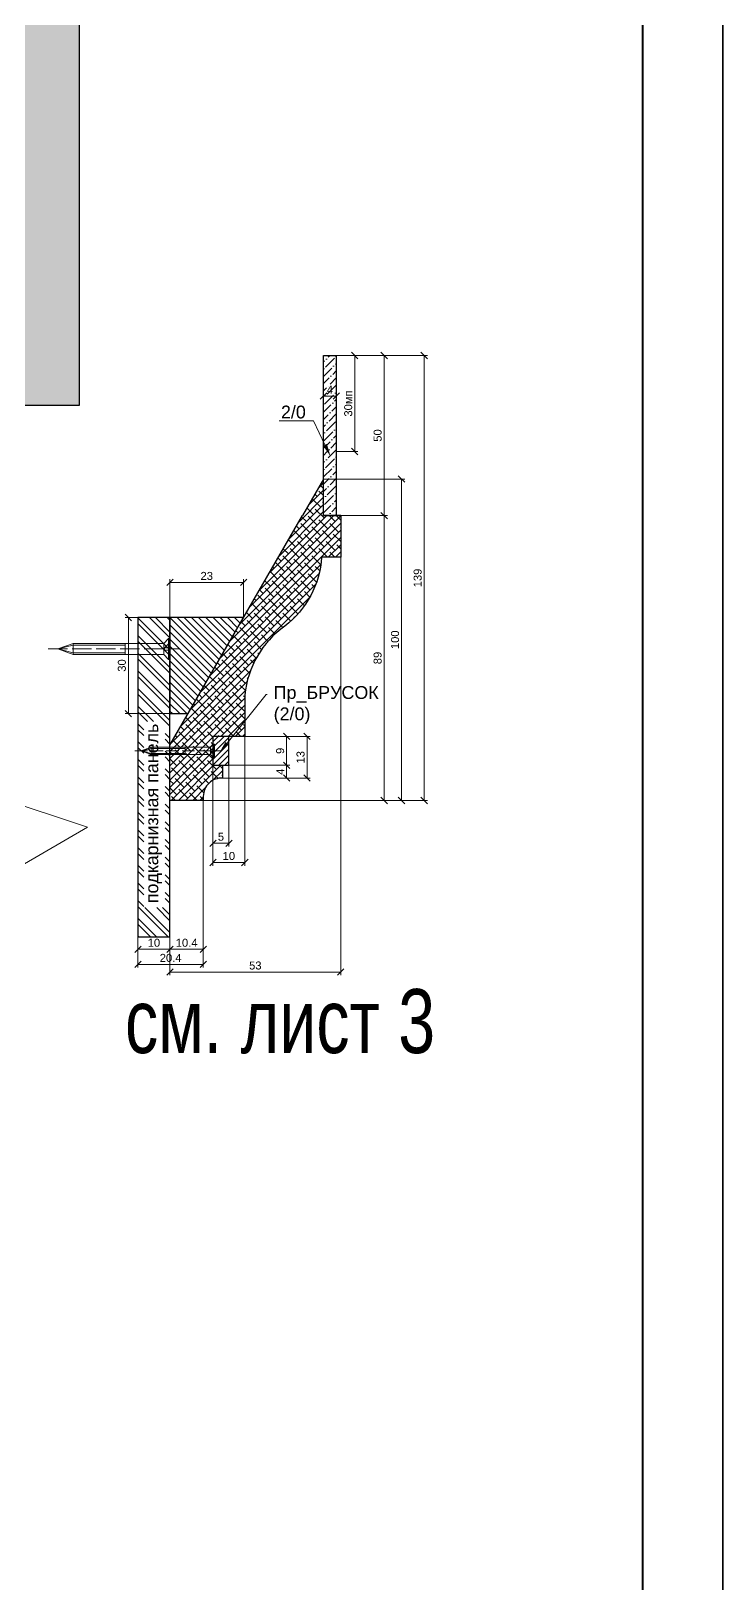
# Model space of a CAD drawing. Header units: millimetres. Extents: x 0 to 410, y 0 to 283.
# Drawn here: x 366.7 to 409.9, y 64.1 to 161.1 of the extents above; entities that cross this region are included whole.
import ezdxf
from ezdxf import colors
from ezdxf.entities.mleader import LeaderData, LeaderLine
from ezdxf.enums import TextEntityAlignment as Align
from ezdxf.math import Vec2, Vec3

# ---------------------------------------------------------------- set-up
doc = ezdxf.new("R2010")
doc.units = ezdxf.units.MM
doc.linetypes.add('AM_ISO02W050', pattern=[7.5, 6, -1.5])
doc.linetypes.add('AM_ISO08W050', pattern=[18, 12, -1.5, 3, -1.5])
doc.layers.get('DEFPOINTS').update_dxf_attribs({"color": 106, "lineweight": 5})
for name, color, linetype, lineweight in [('A-Sect', 73, 'Continuous', 25), ('pechatnaya_ramka', 2, 'Continuous', 30), ('КАРНИЗ МДФ', 31, 'Continuous', 30), ('КАРНИЗ Пр_N221', 3, 'Continuous', 30), ('крепеж', 3, 'Continuous', 15), ('Линии Размерные и Текст', 1, 'Continuous', 5), ('Линии Штриховки и Заливка', 1, 'Continuous', 5), ('профили', 20, 'Continuous', 30), ('размеры', 1, 'Continuous', 5), ('служебный слой ШТРИХОВКА', 4, 'Continuous', 5), ('толстая', 7, 'Continuous', 30), ('ШТАМП', 7, 'Continuous', 30)]:
    doc.layers.add(name, color=color, linetype=linetype, lineweight=lineweight)
doc.styles.get("Standard").update_dxf_attribs({"font": 'arial.ttf'})
doc.dimstyles.get("Standard").update_dxf_attribs({"dimscale": 0, "dimtxt": 2.5, "dimasz": 2, "dimexe": 1, "dimexo": 0, "dimgap": 0.75, "dimtad": 1, "dimdsep": 46, "dimtxsty": 'Standard', "dimblk": 'OBLIQUE', "dimcen": 1.5, "dimclrd": 256, "dimclre": 256, "dimclrt": 7, "dimazin": 0, "dimtfac": 1, "dimtmove": 1, "dimatfit": 3, "dimfxl": 1, "dimtolj": 1, "dimtzin": 0, "dimlwd": 5, "dimlwe": 5, "dimarcsym": 0})

# ---------------------------------------------------------------- blocks, each defined once
blk = doc.blocks.new('*U505')
at = {"layer": 'Линии Размерные и Текст'}
h = blk.add_hatch(color=190, dxfattribs=at)
h.dxf.hatch_style = 1
h.paths.add_polyline_path([(755.162211612329, 12326.99999999998), (755.162211612329, 12140.99999999999), (3063.162211612322, 12140.99999999999), (3063.162211612322, 12699.99999999997), (2902.162211612329, 12699.99999999998), (2902.162211612314, 12326.99999999998)])
h.paths.add_polyline_path([(3063.162211612322, 12699.99999999997), (3063.162211612322, 12494.99999999997), (7313.162211612291, 12494.99999999998), (7313.162211612291, 10911.99999999997), (10455.16221161229, 10911.99999999998), (10455.16221161232, 7398.999999999974), (10021.16221161233, 7398.999999999975), (10021.16221161228, 2902.999999999976), (12174.16221161231, 2902.999999999976), (12174.16221161231, 1592.760409280073), (12180.16544413545, 1586.757176553738), (12174.16221161231, 1586.757176553741), (12174.16221161233, -264.9999999999691), (8408.644540956191, -264.9999999999766), (8408.644540956191, -613.0000000000258), (12519.16221161233, -613.0000000000302), (12519.1622116123, 3107.999999999974), (10226.16221161227, 3107.999999999982), (10226.16221161233, 7194.000000000001), (10779.16221161233, 7193.999999999997), (10779.16221161229, 11116.99999999997), (7518.162211612293, 11116.99999999998), (7518.162211612294, 12699.99999999997)])
at = {"layer": 'толстая'}
blk.add_lwpolyline([(10226.16221161227, 3107.999999999972), (10226.16221161232, 4735.999999999992), (10226.16221161233, 7194.000000000001), (10779.16221161233, 7194.000000000001), (10779.16221161229, 11116.99999999997), (7518.162211612293, 11116.99999999998), (7518.162211612293, 12699.99999999997), (2902.162211612329, 12699.99999999997), (2902.162211612314, 12326.99999999998), (755.162211612329, 12326.99999999998), (755.162211612329, 12140.99999999999)], dxfattribs=at)
blk.add_lwpolyline([(3063.162211612322, 12494.99999999997), (7313.162211612291, 12494.99999999998), (7313.162211612291, 10911.99999999997), (10455.16221161229, 10911.99999999998), (10455.16221161233, 7398.999999999974), (10021.16221161233, 7398.999999999975), (10021.16221161228, 2902.999999999976), (12174.16221161231, 2902.999999999975), (12174.16221161233, -264.9999999999707), (8408.644540956191, -264.9999999999743), (8408.644540956191, -613.0000000000263), (12519.16221161233, -613.0000000000261), (12519.1622116123, 3107.999999999972), (10226.16221161227, 3107.999999999972), (10226.16221161233, 7194.000000000001), (10779.16221161233, 7193.999999999997), (10779.16221161229, 11116.99999999997), (7518.162211612293, 11116.99999999998), (7518.162211612294, 12699.99999999997), (3063.162211612322, 12699.99999999997)], close=True, dxfattribs=at)
blk = doc.blocks.new('_OBLIQUE')
at = {"color": 0, "linetype": 'ByBlock'}
blk.add_line((-0.5, -0.5), (0.5, 0.5), dxfattribs=at)
blk = doc.blocks.new('*D97')
at = {"layer": 'DEFPOINTS', "color": 0, "transparency": 16777216}
for p in [(45.93224309729271, 2.31168507164648), (59.48797038844054, 2.311685071646476), (3.013363638604233, -86.69035016041448)]:
    blk.add_point(p, dxfattribs=at)
at = {"layer": 'размеры', "lineweight": 5, "transparency": 16777216}
for p, q in [((45.93224309729271, 2.31168507164648), (60.48797038844054, 2.311685071646476)), ((59.48797038844052, -86.6903501604145), (59.48797038844054, 2.311685071646476)), ((3.013363638604233, -86.69035016041448), (60.48797038844052, -86.6903501604145))]:
    blk.add_line(p, q, dxfattribs=at)
at = {"layer": 'размеры', "lineweight": 5, "transparency": 16777216, "xscale": 2, "yscale": 2, "zscale": 2}
for p, rotation in [((59.48797038844054, 2.311685071646476), 90), ((59.48797038844052, -86.6903501604145), 270)]:
    blk.add_blockref('_OBLIQUE', p, dxfattribs=dict(at, rotation=rotation))
at = {"layer": 'размеры', "color": 7, "transparency": 16777216, "insert": (57.46153791913632, -42.18933254438399), "char_height": 2.5, "attachment_point": 5, "rotation": 90}
blk.add_mtext('\\A1;89', dxfattribs=at)
blk = doc.blocks.new('*D98')
at = {"layer": 'DEFPOINTS', "color": 0, "transparency": 16777216}
for p in [(44.55411990443622, 52.31168181486771), (59.48797038844054, 52.3116818148677), (45.93224309729271, 2.31168507164648)]:
    blk.add_point(p, dxfattribs=at)
at = {"layer": 'размеры', "lineweight": 5, "transparency": 16777216}
for p, q in [((44.55411990443622, 52.31168181486771), (60.48797038844054, 52.3116818148677)), ((59.48797038844053, 2.311685071646476), (59.48797038844054, 52.3116818148677)), ((45.93224309729271, 2.31168507164648), (60.48797038844053, 2.311685071646476))]:
    blk.add_line(p, q, dxfattribs=at)
at = {"layer": 'размеры', "lineweight": 5, "transparency": 16777216, "xscale": 2, "yscale": 2, "zscale": 2}
for p, rotation in [((59.48797038844054, 52.3116818148677), 90), ((59.48797038844053, 2.311685071646476), 270)]:
    blk.add_blockref('_OBLIQUE', p, dxfattribs=dict(at, rotation=rotation))
at = {"layer": 'размеры', "color": 7, "transparency": 16777216, "insert": (57.4615379191363, 27.3116834432571), "char_height": 2.5, "attachment_point": 5, "rotation": 90}
blk.add_mtext('\\A1;50', dxfattribs=at)
blk = doc.blocks.new('*D99')
at = {"layer": 'DEFPOINTS', "color": 0, "transparency": 16777216}
for p in [(40.55412016497826, 13.71168432910054), (3.013363638604233, -86.69035016041448), (64.91827868042787, -86.6903501604145)]:
    blk.add_point(p, dxfattribs=at)
at = {"layer": 'размеры', "lineweight": 5, "transparency": 16777216}
for p, q in [((40.55412016497826, 13.71168432910054), (65.91827868042789, 13.71168432910053)), ((64.91827868042789, 13.71168432910053), (64.91827868042787, -86.6903501604145)), ((3.013363638604233, -86.69035016041448), (65.91827868042787, -86.6903501604145))]:
    blk.add_line(p, q, dxfattribs=at)
at = {"layer": 'размеры', "lineweight": 5, "transparency": 16777216, "xscale": 2, "yscale": 2, "zscale": 2}
for p, rotation in [((64.91827868042789, 13.71168432910053), 90), ((64.91827868042787, -86.6903501604145), 270)]:
    blk.add_blockref('_OBLIQUE', p, dxfattribs=dict(at, rotation=rotation))
at = {"layer": 'размеры', "color": 7, "transparency": 16777216, "insert": (62.89184621112366, -36.48933291565698), "char_height": 2.5, "attachment_point": 5, "rotation": 90}
blk.add_mtext('\\A1;100', dxfattribs=at)
blk = doc.blocks.new('*D100')
at = {"layer": 'DEFPOINTS', "color": 0, "transparency": 16777216}
for p in [(44.55411990443622, 52.31168181486771), (71.98494767096395, 52.3116818148677), (3.013365001713964, -86.69035010367043)]:
    blk.add_point(p, dxfattribs=at)
at = {"layer": 'размеры', "lineweight": 5, "transparency": 16777216}
for p, q in [((44.55411990443622, 52.31168181486771), (72.98494767096395, 52.3116818148677)), ((71.98494767096392, -86.69035010367044), (71.98494767096395, 52.3116818148677)), ((3.013365001713964, -86.69035010367043), (72.98494767096392, -86.69035010367044))]:
    blk.add_line(p, q, dxfattribs=at)
at = {"layer": 'размеры', "lineweight": 5, "transparency": 16777216, "xscale": 2, "yscale": 2, "zscale": 2}
for p, rotation in [((71.98494767096395, 52.3116818148677), 90), ((71.98494767096392, -86.69035010367044), 270)]:
    blk.add_blockref('_OBLIQUE', p, dxfattribs=dict(at, rotation=rotation))
at = {"layer": 'размеры', "color": 7, "transparency": 16777216, "insert": (69.95766254135957, -17.18933414440136), "char_height": 2.5, "attachment_point": 5, "rotation": 90}
blk.add_mtext('\\A1;139', dxfattribs=at)
blk = doc.blocks.new('*D101')
at = {"layer": 'DEFPOINTS', "color": 0, "transparency": 16777216}
for p in [(40.55412016497826, 52.31168181486771), (44.55411990443622, 52.31168181486771), (40.55412016497826, 39.65051493881674)]:
    blk.add_point(p, dxfattribs=at)
at = {"layer": 'размеры', "lineweight": 5, "transparency": 16777216}
for p, q in [((40.55412016497826, 52.31168181486771), (40.55412016497826, 38.65051493881674)), ((44.55411990443622, 52.31168181486771), (44.55411990443622, 38.65051493881674)), ((44.55411990443622, 39.65051493881674), (40.55412016497826, 39.65051493881674))]:
    blk.add_line(p, q, dxfattribs=at)
at = {"layer": 'размеры', "lineweight": 5, "transparency": 16777216, "xscale": 2, "yscale": 2, "zscale": 2, "rotation": 180}
blk.add_blockref('_OBLIQUE', (40.55412016497826, 39.65051493881674), dxfattribs=at)
at = {"layer": 'размеры', "lineweight": 5, "transparency": 16777216, "xscale": 2, "yscale": 2, "zscale": 2}
blk.add_blockref('_OBLIQUE', (44.55411990443622, 39.65051493881674), dxfattribs=at)
at = {"layer": 'размеры', "color": 7, "transparency": 16777216, "insert": (42.55412003470724, 41.65051493881674), "char_height": 2.5, "attachment_point": 5}
blk.add_mtext('\\A1;4', dxfattribs=at)
blk = doc.blocks.new('*D102')
at = {"layer": 'DEFPOINTS', "color": 0, "transparency": 16777216}
for p in [(45.93224309729271, 2.31168507164648), (-7.413021474838615, -86.69035010376237), (-7.413021474838619, -140.2787644729767)]:
    blk.add_point(p, dxfattribs=at)
at = {"layer": 'размеры', "lineweight": 5, "transparency": 16777216}
for p, q in [((45.93224309729271, 2.31168507164648), (45.93224309729271, -141.2787644729767)), ((-7.413021474838615, -86.69035010376237), (-7.413021474838619, -141.2787644729767)), ((45.93224309729271, -140.2787644729767), (-7.413021474838619, -140.2787644729767))]:
    blk.add_line(p, q, dxfattribs=at)
at = {"layer": 'размеры', "lineweight": 5, "transparency": 16777216, "xscale": 2, "yscale": 2, "zscale": 2, "rotation": 180}
blk.add_blockref('_OBLIQUE', (-7.413021474838619, -140.2787644729767), dxfattribs=at)
at = {"layer": 'размеры', "lineweight": 5, "transparency": 16777216, "xscale": 2, "yscale": 2, "zscale": 2}
blk.add_blockref('_OBLIQUE', (45.93224309729271, -140.2787644729767), dxfattribs=at)
at = {"layer": 'размеры', "color": 7, "transparency": 16777216, "insert": (19.25961081122704, -138.2514793433724), "char_height": 2.5, "attachment_point": 5}
blk.add_mtext('\\A1;53', dxfattribs=at)
blk = doc.blocks.new('*D103')
at = {"layer": 'DEFPOINTS', "color": 0, "transparency": 16777216}
for p in [(15.58697852516229, -18.58964295296482), (-7.413019976719397, -29.5326735105906), (15.58697852516229, -29.5326735105906)]:
    blk.add_point(p, dxfattribs=at)
at = {"layer": 'размеры', "lineweight": 5, "transparency": 16777216}
for p, q in [((-7.413019976719397, -29.5326735105906), (-7.413019976719396, -17.58964295296482)), ((-7.413019976719396, -18.58964295296482), (15.58697852516229, -18.58964295296482)), ((15.58697852516229, -29.5326735105906), (15.58697852516229, -17.58964295296482))]:
    blk.add_line(p, q, dxfattribs=at)
at = {"layer": 'размеры', "lineweight": 5, "transparency": 16777216, "xscale": 2, "yscale": 2, "zscale": 2, "rotation": 180}
blk.add_blockref('_OBLIQUE', (-7.413019976719396, -18.58964295296482), dxfattribs=at)
at = {"layer": 'размеры', "lineweight": 5, "transparency": 16777216, "xscale": 2, "yscale": 2, "zscale": 2}
blk.add_blockref('_OBLIQUE', (15.58697852516229, -18.58964295296482), dxfattribs=at)
at = {"layer": 'размеры', "color": 7, "transparency": 16777216, "insert": (4.086979274221449, -16.56235782336046), "char_height": 2.5, "attachment_point": 5}
blk.add_mtext('\\A1;23', dxfattribs=at)
blk = doc.blocks.new('*D104')
at = {"layer": 'DEFPOINTS', "color": 0, "transparency": 16777216}
for p in [(-7.413021474838615, -29.53267339692059), (-20.39240227919595, -59.53267351059059), (-7.413021474838615, -59.5326735105906)]:
    blk.add_point(p, dxfattribs=at)
at = {"layer": 'размеры', "lineweight": 5, "transparency": 16777216}
for p, q in [((-7.413021474838615, -29.53267339692059), (-21.39240227919594, -29.53267339692058)), ((-20.39240227919594, -29.53267339692058), (-20.39240227919595, -59.53267351059059)), ((-7.413021474838615, -59.5326735105906), (-21.39240227919595, -59.53267351059059))]:
    blk.add_line(p, q, dxfattribs=at)
at = {"layer": 'размеры', "lineweight": 5, "transparency": 16777216, "xscale": 2, "yscale": 2, "zscale": 2}
for p, rotation in [((-20.39240227919594, -29.53267339692058), 90), ((-20.39240227919595, -59.53267351059059), 270)]:
    blk.add_blockref('_OBLIQUE', p, dxfattribs=dict(at, rotation=rotation))
at = {"layer": 'размеры', "color": 7, "transparency": 16777216, "insert": (-22.4196874088003, -44.53267345375559), "char_height": 2.5, "attachment_point": 5, "rotation": 90}
blk.add_mtext('\\A1;30', dxfattribs=at)
blk = doc.blocks.new('*D105')
at = {"layer": 'DEFPOINTS', "color": 0, "transparency": 16777216}
for p in [(44.55415233547888, 52.31168181486771), (50.31267409986208, 52.3116818148677), (44.55415233547888, 22.31174081523466)]:
    blk.add_point(p, dxfattribs=at)
at = {"layer": 'Линии Размерные и Текст', "lineweight": 5, "transparency": 16777216}
for p, q in [((44.55415233547888, 52.31168181486771), (51.31267409986208, 52.3116818148677)), ((50.31267409986207, 22.31174081523466), (50.31267409986208, 52.3116818148677)), ((44.55415233547888, 22.31174081523466), (51.31267409986207, 22.31174081523466))]:
    blk.add_line(p, q, dxfattribs=at)
at = {"layer": 'Линии Размерные и Текст', "lineweight": 5, "transparency": 16777216, "xscale": 2, "yscale": 2, "zscale": 2}
for p, rotation in [((50.31267409986208, 52.3116818148677), 90), ((50.31267409986207, 22.31174081523466), 270)]:
    blk.add_blockref('_OBLIQUE', p, dxfattribs=dict(at, rotation=rotation))
at = {"layer": 'Линии Размерные и Текст', "color": 7, "transparency": 16777216, "insert": (48.2853889702577, 37.31171131505119), "char_height": 2.5, "attachment_point": 5, "rotation": 90}
blk.add_mtext('\\A1;30мп', dxfattribs=at)
blk = doc.blocks.new('*D106')
at = {"layer": 'DEFPOINTS', "color": 0, "transparency": 16777216}
for p in [(-7.413021474838615, -86.69035010376237), (3.013363638604233, -86.69035016041448), (-7.413021474838618, -133.1690508129344)]:
    blk.add_point(p, dxfattribs=at)
at = {"layer": 'Линии Размерные и Текст', "lineweight": 5, "transparency": 16777216}
for p, q in [((-7.413021474838615, -86.69035010376237), (-7.413021474838618, -134.1690508129344)), ((3.013363638604233, -86.69035016041448), (3.01336363860423, -134.1690508129344)), ((3.01336363860423, -133.1690508129344), (-7.413021474838618, -133.1690508129344))]:
    blk.add_line(p, q, dxfattribs=at)
at = {"layer": 'Линии Размерные и Текст', "lineweight": 5, "transparency": 16777216, "xscale": 2, "yscale": 2, "zscale": 2, "rotation": 180}
blk.add_blockref('_OBLIQUE', (-7.413021474838618, -133.1690508129344), dxfattribs=at)
at = {"layer": 'Линии Размерные и Текст', "lineweight": 5, "transparency": 16777216, "xscale": 2, "yscale": 2, "zscale": 2}
blk.add_blockref('_OBLIQUE', (3.01336363860423, -133.1690508129344), dxfattribs=at)
at = {"layer": 'Линии Размерные и Текст', "color": 7, "transparency": 16777216, "insert": (-2.199828918117194, -131.1426183436301), "char_height": 2.5, "attachment_point": 5}
blk.add_mtext('\\A1;10.4', dxfattribs=at)
blk = doc.blocks.new('*D107')
at = {"layer": 'DEFPOINTS', "color": 0, "transparency": 16777216}
for p in [(15.97034856370533, -66.69035010352854), (11.01336500155389, -75.6903501036013), (29.03844848274093, -75.6903501036013)]:
    blk.add_point(p, dxfattribs=at)
at = {"layer": 'Линии Размерные и Текст', "lineweight": 5, "transparency": 16777216}
for p, q in [((15.97034856370533, -66.69035010352854), (30.03844848274094, -66.69035010352854)), ((29.03844848274094, -66.69035010352854), (29.03844848274093, -75.6903501036013)), ((11.01336500155389, -75.6903501036013), (30.03844848274093, -75.6903501036013))]:
    blk.add_line(p, q, dxfattribs=at)
at = {"layer": 'Линии Размерные и Текст', "lineweight": 5, "transparency": 16777216, "xscale": 2, "yscale": 2, "zscale": 2}
for p, rotation in [((29.03844848274094, -66.69035010352854), 90), ((29.03844848274093, -75.6903501036013), 270)]:
    blk.add_blockref('_OBLIQUE', p, dxfattribs=dict(at, rotation=rotation))
at = {"layer": 'Линии Размерные и Текст', "color": 7, "transparency": 16777216, "insert": (27.01201601343672, -71.19035010356492), "char_height": 2.5, "attachment_point": 5, "rotation": 90}
blk.add_mtext('\\A1;9', dxfattribs=at)
blk = doc.blocks.new('*D108')
at = {"layer": 'DEFPOINTS', "color": 0, "transparency": 16777216}
for p in [(11.01336500155389, -75.6903501036013), (9.01336500168486, -79.69323364827687), (29.03844848274093, -79.69323364827687)]:
    blk.add_point(p, dxfattribs=at)
at = {"layer": 'Линии Размерные и Текст', "lineweight": 5, "transparency": 16777216}
for p, q in [((11.01336500155389, -75.6903501036013), (30.03844848274093, -75.6903501036013)), ((29.03844848274093, -75.6903501036013), (29.03844848274093, -79.69323364827687)), ((9.01336500168486, -79.69323364827687), (30.03844848274093, -79.69323364827687))]:
    blk.add_line(p, q, dxfattribs=at)
at = {"layer": 'Линии Размерные и Текст', "lineweight": 5, "transparency": 16777216, "xscale": 2, "yscale": 2, "zscale": 2}
for p, rotation in [((29.03844848274093, -75.6903501036013), 90), ((29.03844848274093, -79.69323364827687), 270)]:
    blk.add_blockref('_OBLIQUE', p, dxfattribs=dict(at, rotation=rotation))
at = {"layer": 'Линии Размерные и Текст', "color": 7, "transparency": 16777216, "insert": (27.03844848274095, -77.69179187593909), "char_height": 2.5, "attachment_point": 5, "rotation": 90}
blk.add_mtext('\\A1;4', dxfattribs=at)
blk = doc.blocks.new('*D109')
at = {"layer": 'DEFPOINTS', "color": 0, "transparency": 16777216}
for p in [(15.97034856370533, -66.69035010352854), (35.41387890033548, -66.69035010352856), (9.01336500168486, -79.69323364827687)]:
    blk.add_point(p, dxfattribs=at)
at = {"layer": 'Линии Размерные и Текст', "lineweight": 5, "transparency": 16777216}
for p, q in [((15.97034856370533, -66.69035010352854), (36.41387890033548, -66.69035010352856)), ((35.41387890033548, -79.69323364827689), (35.41387890033548, -66.69035010352856)), ((9.01336500168486, -79.69323364827687), (36.41387890033548, -79.69323364827689))]:
    blk.add_line(p, q, dxfattribs=at)
at = {"layer": 'Линии Размерные и Текст', "lineweight": 5, "transparency": 16777216, "xscale": 2, "yscale": 2, "zscale": 2}
for p, rotation in [((35.41387890033548, -66.69035010352856), 90), ((35.41387890033548, -79.69323364827689), 270)]:
    blk.add_blockref('_OBLIQUE', p, dxfattribs=dict(at, rotation=rotation))
at = {"layer": 'Линии Размерные и Текст', "color": 7, "transparency": 16777216, "insert": (33.38659377073112, -73.19179187590271), "char_height": 2.5, "attachment_point": 5, "rotation": 90}
blk.add_mtext('\\A1;13', dxfattribs=at)
blk = doc.blocks.new('*D110')
at = {"layer": 'DEFPOINTS', "color": 0, "transparency": 16777216}
for p in [(6.013365001553893, -66.69035010363268), (15.97034856370533, -66.69035010352854), (6.013365001553891, -106.0536628525169)]:
    blk.add_point(p, dxfattribs=at)
at = {"layer": 'Линии Размерные и Текст', "lineweight": 5, "transparency": 16777216}
for p, q in [((6.013365001553893, -66.69035010363268), (6.013365001553891, -107.0536628525169)), ((15.97034856370533, -66.69035010352854), (15.97034856370533, -107.0536628525169)), ((15.97034856370533, -106.0536628525169), (6.013365001553891, -106.0536628525169))]:
    blk.add_line(p, q, dxfattribs=at)
at = {"layer": 'Линии Размерные и Текст', "lineweight": 5, "transparency": 16777216, "xscale": 2, "yscale": 2, "zscale": 2, "rotation": 180}
blk.add_blockref('_OBLIQUE', (6.013365001553891, -106.0536628525169), dxfattribs=at)
at = {"layer": 'Линии Размерные и Текст', "lineweight": 5, "transparency": 16777216, "xscale": 2, "yscale": 2, "zscale": 2}
blk.add_blockref('_OBLIQUE', (15.97034856370533, -106.0536628525169), dxfattribs=at)
at = {"layer": 'Линии Размерные и Текст', "color": 7, "transparency": 16777216, "insert": (10.99185678262961, -104.0272303832127), "char_height": 2.5, "attachment_point": 5}
blk.add_mtext('\\A1;10', dxfattribs=at)
blk = doc.blocks.new('*D111')
at = {"layer": 'DEFPOINTS', "color": 0, "transparency": 16777216}
for p in [(6.013365001553893, -75.6903501036013), (11.01336500155389, -75.6903501036013), (11.01336500155389, -100.0353850582624)]:
    blk.add_point(p, dxfattribs=at)
at = {"layer": 'Линии Размерные и Текст', "lineweight": 5, "transparency": 16777216}
for p, q in [((6.013365001553893, -75.6903501036013), (6.013365001553892, -101.0353850582624)), ((11.01336500155389, -75.6903501036013), (11.01336500155389, -101.0353850582624)), ((6.013365001553892, -100.0353850582624), (11.01336500155389, -100.0353850582624))]:
    blk.add_line(p, q, dxfattribs=at)
at = {"layer": 'Линии Размерные и Текст', "lineweight": 5, "transparency": 16777216, "xscale": 2, "yscale": 2, "zscale": 2, "rotation": 180}
blk.add_blockref('_OBLIQUE', (6.013365001553892, -100.0353850582624), dxfattribs=at)
at = {"layer": 'Линии Размерные и Текст', "lineweight": 5, "transparency": 16777216, "xscale": 2, "yscale": 2, "zscale": 2}
blk.add_blockref('_OBLIQUE', (11.01336500155389, -100.0353850582624), dxfattribs=at)
at = {"layer": 'Линии Размерные и Текст', "color": 7, "transparency": 16777216, "insert": (8.513365001553892, -98.01406855075895), "char_height": 2.5, "attachment_point": 5}
blk.add_mtext('\\A1;5', dxfattribs=at)
blk = doc.blocks.new('саморез')
at = {"layer": 'крепеж', "linetype": 'AM_ISO02W050', "extrusion": (0, 1, 0)}
blk.add_lwpolyline([(-38, 0), (3, 0)], dxfattribs=at)
at = {"layer": 'крепеж', "extrusion": (1, 0, 0)}
blk.add_lwpolyline([(3.25, 0), (-3.25, 0)], dxfattribs=at)
at = {"layer": 'крепеж', "extrusion": (0, 1, 0)}
for points, elevation in [([(0, 0), (-0.4299999999930151, 0)], 3.25), ([(-1.929999999993015, 0), (-30.19191451594816, 0)], 1.75), ([(-14, 0), (-30.19191451594816, 0)], 1.19999999999709), ([(0, 0), (-0.4299999999930151, 0)], -3.25), ([(-1.929999999993015, 0), (-30.19191451594816, 0)], -1.75), ([(-14, 0), (-30.19191451594816, 0)], -1.200000000004366)]:
    blk.add_lwpolyline(points, dxfattribs=dict(at, elevation=elevation))
at = {"layer": 'крепеж', "linetype": 'AM_ISO08W050', "extrusion": (0.6920897800987588, 0.7218114270935669, 0), "elevation": 1.443622854187134}
blk.add_lwpolyline([(-0.9710062074131414, 0), (1.384179560197518, 0)], dxfattribs=at)
at = {"layer": 'крепеж', "linetype": 'AM_ISO08W050', "extrusion": (0, 1, 0)}
for elevation in [0.3699999999953434, -0.3700000000026193]:
    blk.add_lwpolyline([(0, 0), (-1.69999999999709, 0)], dxfattribs=dict(at, elevation=elevation))
at = {"layer": 'крепеж', "extrusion": (1, 0, 0)}
for points, elevation in [([(3.25, 0), (-3.25, 0)], 0.4299999999930151), ([(-1.75, 0), (1.75, 0)], 1.929999999993015), ([(1.75, 0), (-1.75, 0)], 14), ([(1.75, 0), (-1.75, 0)], 30.19191451594816)]:
    blk.add_lwpolyline(points, dxfattribs=dict(at, elevation=elevation))
at = {"layer": 'крепеж', "extrusion": (-0.7071067811865476, -0.7071067811865476, 0), "elevation": -2.60215295479757}
blk.add_lwpolyline([(0.1272792205983497, 0), (-1.994041122945858, 0)], dxfattribs=at)
at = {"layer": 'крепеж', "linetype": 'AM_ISO08W050', "extrusion": (1, 0, 0), "elevation": 1.69999999999709}
blk.add_lwpolyline([(0.3699999999953434, 0), (-0.3700000000026193, 0)], dxfattribs=at)
at = {"layer": 'крепеж', "extrusion": (-0.3420201433252759, -0.9396926207860515, 0), "elevation": -11.97070501640828}
blk.add_lwpolyline([(27.7725840272429, 0), (32.88924172753418, 0)], dxfattribs=at)
at = {"layer": 'крепеж', "extrusion": (-0.2421517013950093, -0.9702384003488538, 0), "elevation": -8.475309548839455}
blk.add_lwpolyline([(29.00277280173193, 0), (33.95834401217636, 0)], dxfattribs=at)
at = {"layer": 'крепеж', "extrusion": (0.3420201433252759, -0.9396926207860515, 0), "elevation": 11.97070501637782}
blk.add_lwpolyline([(27.77258402722301, 0), (32.88924172751429, 0)], dxfattribs=at)
at = {"layer": 'крепеж', "extrusion": (-0.2421517013963915, 0.9702384003485087, 0), "elevation": -8.475309548873703}
blk.add_lwpolyline([(-29.00277280173749, 0), (-33.95834401219781, 0)], dxfattribs=at)
at = {"layer": 'крепеж', "linetype": 'AM_ISO08W050', "extrusion": (-0.6920897800971493, 0.7218114270951103, 0), "elevation": -1.443622854205544}
blk.add_lwpolyline([(-0.9710062074428361, 0), (1.38417956018883, 0)], dxfattribs=at)
at = {"layer": 'крепеж', "extrusion": (0.7071067811865476, -0.7071067811865476, 0), "elevation": 2.602152954771846}
blk.add_lwpolyline([(0.1272792205983497, 0), (-1.994041122961293, 0)], dxfattribs=at)
blk = doc.blocks.new('*D112')
at = {"layer": 'DEFPOINTS', "color": 0, "transparency": 16777216}
for p in [(-17.41302147483862, -129.2586012428974), (-7.413021474838615, -129.2586012428974), (-7.413021474838615, -133.1690508129338)]:
    blk.add_point(p, dxfattribs=at)
at = {"layer": 'Линии Размерные и Текст', "lineweight": 5, "transparency": 16777216}
for p, q in [((-17.41302147483862, -129.2586012428974), (-17.41302147483862, -134.1690508129338)), ((-7.413021474838615, -129.2586012428974), (-7.413021474838615, -134.1690508129338)), ((-17.41302147483862, -133.1690508129338), (-7.413021474838615, -133.1690508129338))]:
    blk.add_line(p, q, dxfattribs=at)
at = {"layer": 'Линии Размерные и Текст', "lineweight": 5, "transparency": 16777216, "xscale": 2, "yscale": 2, "zscale": 2, "rotation": 180}
blk.add_blockref('_OBLIQUE', (-17.41302147483862, -133.1690508129338), dxfattribs=at)
at = {"layer": 'Линии Размерные и Текст', "lineweight": 5, "transparency": 16777216, "xscale": 2, "yscale": 2, "zscale": 2}
blk.add_blockref('_OBLIQUE', (-7.413021474838615, -133.1690508129338), dxfattribs=at)
at = {"layer": 'Линии Размерные и Текст', "color": 7, "transparency": 16777216, "insert": (-12.41302147483862, -131.1426183436296), "char_height": 2.5, "attachment_point": 5}
blk.add_mtext('\\A1;10', dxfattribs=at)
blk = doc.blocks.new('*D113')
at = {"layer": 'DEFPOINTS', "color": 0, "transparency": 16777216}
for p in [(3.013365001713964, -86.69035010367043), (-17.41302147483862, -129.2586012428974), (3.013365001713961, -137.8947912242274)]:
    blk.add_point(p, dxfattribs=at)
at = {"layer": 'Линии Размерные и Текст', "lineweight": 5, "transparency": 16777216}
for p, q in [((3.013365001713964, -86.69035010367043), (3.013365001713961, -138.8947912242274)), ((-17.41302147483862, -129.2586012428974), (-17.41302147483862, -138.8947912242274)), ((-17.41302147483862, -137.8947912242274), (3.013365001713961, -137.8947912242274))]:
    blk.add_line(p, q, dxfattribs=at)
at = {"layer": 'Линии Размерные и Текст', "lineweight": 5, "transparency": 16777216, "xscale": 2, "yscale": 2, "zscale": 2, "rotation": 180}
blk.add_blockref('_OBLIQUE', (-17.41302147483862, -137.8947912242274), dxfattribs=at)
at = {"layer": 'Линии Размерные и Текст', "lineweight": 5, "transparency": 16777216, "xscale": 2, "yscale": 2, "zscale": 2}
blk.add_blockref('_OBLIQUE', (3.013365001713961, -137.8947912242274), dxfattribs=at)
at = {"layer": 'Линии Размерные и Текст', "color": 7, "transparency": 16777216, "insert": (-7.199828236562327, -135.8683587549232), "char_height": 2.5, "attachment_point": 5}
blk.add_mtext('\\A1;20.4', dxfattribs=at)
blk = doc.blocks.new('карниз по стене')
at = {"layer": 'Линии Размерные и Текст'}
h = blk.add_hatch(dxfattribs=at)
h.set_pattern_fill('ANSI32', color=256, scale=0.4099999999999999, angle=90)
h.set_pattern_definition([(135, (-465.7351059602915, -227.968621265924), (-2.761428757228765, -2.761428757228764), []), (135, (-465.7351059602915, -226.127667965924), (-2.761428757228765, -2.761428757228764), [])])
h.paths.add_polyline_path([(-7.413021474838615, -29.53267611583169), (-17.41302147483862, -29.53267611583169), (-17.41302147483862, -129.2586012428974), (-7.413021474838615, -129.2586012428974)])
h.paths.add_polyline_path([(-8.885824773640024, -120.1556630896515), (-8.885824773640024, -62.06016513603623), (-15.54812894816996, -62.06016513603623), (-15.54812894816996, -120.1556630896515)], flags=16)
h = blk.add_hatch(dxfattribs=at)
h.set_pattern_fill('ANSI31', color=256, scale=0.4099999999999999)
h.set_pattern_definition([(45, (-465.7351059602915, -227.968621265924), (-0.9204762524095879, 0.9204762524095881), [])])
h.paths.add_polyline_path([(11.01336500155389, -66.6903501036013), (6.013365001553893, -66.6903501036013), (6.013365001553893, -75.6903501036013), (11.01336500155389, -75.6903501036013)])
at = {"layer": 'Линии Штриховки и Заливка'}
h = blk.add_hatch(dxfattribs=at)
h.set_pattern_fill('ANSI36', color=256, scale=0.5, style=0)
h.set_pattern_definition([(45, (-6718.507703996445, -8374.515567272256), (0.8418990113502336, 3.086963041617522), [3.96875, -0.79375, 0, -0.79375])])
h.paths.add_polyline_path([(44.55412397332725, 52.31169092558957), (40.55412397332725, 52.31169092558957), (40.55412397332725, 2.311690925589573), (44.55412397332725, 2.311690925589573)])
h = blk.add_hatch(dxfattribs=at)
h.set_pattern_fill('ANSI38', color=256, scale=0.5, style=0)
h.set_pattern_definition([(45, (-7163.971260446835, -8368.302612213143), (-1.122532015133644, 1.122532015133644), []), (135, (-7163.971260446835, -8368.302612213143), (-3.367596045400932, 1.122532015133644), [3.96875, -2.38125])])
edge = h.paths.add_edge_path()
edge.add_line((-7.413021474838615, -69.36984208467422), (-7.413021474838558, -86.69035010376507))
edge.add_line((-7.413021474838615, -86.69035010376507), (3.013365001713055, -86.69035010367224))
edge.add_line((3.013365001713055, -86.69035010367224), (3.013365001713964, -85.48304479042054))
edge.add_arc((8.763525293801422, -85.43813921890359), 5.750335633252479, 87.50983781484962, 180.4474392522804, ccw=False)
edge.add_line((9.01336500168486, -79.69323364827687), (9.013365001644786, -75.6903501036013))
edge.add_line((9.013365001644843, -75.6903501036013), (6.01336500155395, -75.6903501036013))
edge.add_line((6.013365001553893, -75.6903501036013), (6.01336500155395, -66.6903501036013))
edge.add_line((6.013365001553893, -66.6903501036013), (15.97034856370436, -66.69035010353036))
edge.add_line((15.97034856370442, -66.69035010353036), (15.97034856358891, -53.69035010343032))
edge.add_arc((46.02092105830673, -56.77435367900375), 30.20840918212084, 125.52981306623269, 174.1404136432666, ccw=False)
edge.add_arc((10.65361893138947, -8.83129871302242), 29.3756141787219, 307.3272554717596, 356.3715813157201)
edge.add_line((39.97034856321056, -10.69035010333573), (45.93224725607956, -10.69035010328116))
edge.add_line((45.93224725607956, -10.69035010328116), (45.93224725594951, 2.311690925589573))
edge.add_line((45.93224725594951, 2.311690925589573), (40.55412397332816, 2.311690925589573))
edge.add_line((40.55412397332816, 2.311690925589573), (40.55412397332725, 13.71169092558739))
edge.add_line((40.55412397332725, 13.71169092558739), (-7.413021474838672, -69.36984208467422))
at = {"layer": 'служебный слой ШТРИХОВКА'}
h = blk.add_hatch(dxfattribs=at)
h.set_pattern_fill('ANSI31', color=256, scale=0.5, angle=90, style=0)
h.set_pattern_definition([(135, (-42.54210997293217, 7.209681224372503), (-1.122532015133644, -1.122532015133644), [])])
h.paths.add_polyline_path([(-7.413021474838615, -59.5326735105906), (-1.733529550527464, -59.5326735105906), (15.58697852516138, -29.5326735105906), (-7.413021474838615, -29.5326735105906)])
at = {"layer": 'КАРНИЗ МДФ'}
blk.add_lwpolyline([(44.55412397332725, 2.311690925589573), (40.55412397332725, 2.311690925589573), (40.55412397332725, 52.31169092558957), (44.55412397332725, 52.31169092558957)], close=True, dxfattribs=at)
at = {"layer": 'КАРНИЗ Пр_N221', "ltscale": 100}
blk.add_lwpolyline([(45.9322472559486, 2.311690925589573), (40.55412397332725, 2.311690925589573), (40.55412397332725, 13.71169092558921), (33.97233090449822, 2.311690925473158)], dxfattribs=at)
for points in [[(9.013365001644615, -75.6903501036013), (9.01336500168486, -79.69323364827687, 0.424694835439427), (3.013365001713964, -85.39323364737902), (3.013365001713964, -86.69035010367043), (-7.413021474838615, -86.69035010376237), (-7.413021474838615, -69.36984208467237), (33.97233090449822, 2.311690925473158)], [(40.55412397332725, 2.311690925536823), (45.9322472559486, 2.311690925589573), (45.93224725607956, -10.69035010328116), (39.97034856321056, -10.69035010333573, -0.2173238176056215), (28.46601423684274, -32.19035010342304, 0.2153427652048365), (15.97034856358891, -53.69035010343032), (15.97034856370533, -66.69035010352854), (9.013365001553893, -66.6903501036013)]]:
    blk.add_lwpolyline(points, format="xyb", dxfattribs=at)
for points in [[(-7.413021474838615, -29.53267611583169), (-17.41302147483862, -29.53267611583169), (-17.41302147483862, -129.2586012428974), (-7.413021474838615, -129.2586012428974)], [(11.01336500155389, -66.6903501036013), (6.013365001553893, -66.6903501036013), (6.013365001553893, -75.6903501036013), (11.01336500155389, -75.6903501036013)]]:
    blk.add_lwpolyline(points, close=True, dxfattribs=at)
at = {"layer": 'профили', "ltscale": 100}
blk.add_lwpolyline([(-1.733529550527464, -59.5326735105906), (15.58697852516138, -29.5326735105906), (-7.413021474838615, -29.5326735105906), (-7.413021474838615, -59.5326735105906)], close=True, dxfattribs=at)
at = {"layer": 'Линии Размерные и Текст', "rotation": 180}
blk.add_blockref('саморез', (-7.413021474838615, -39.35654785197357), dxfattribs=at)
at = {"layer": 'Линии Размерные и Текст', "xscale": 0.6542930129542636, "yscale": 0.6542930129542636, "zscale": 0.6542930129542636, "rotation": 180}
blk.add_blockref('саморез', (6.509710997116144, -71.1903501036013), dxfattribs=at)
at = {"layer": 'Линии Размерные и Текст', "insert": (-15.06999939846946, -118.7845853270321), "char_height": 4, "attachment_point": 1, "rotation": 90}
blk.add_mtext_dynamic_manual_height_columns('подкарнизная панель', width=67.13095176617571, gutter_width=20, heights=[0], dxfattribs=at)
at = {"layer": 'Линии Размерные и Текст'}
for base, p1, p2, override, picture, middle in [((50.31267409986208, 52.3116818148677), (44.55415233547888, 22.31174081523466), (44.55415233547888, 52.31168181486771), {"dimscale": 1, "dimpost": 'мп'}, '*D105', (48.2853889702577, 37.31171131505119)), ((35.41387890033548, -66.69035010352856), (9.01336500168486, -79.69323364827687), (15.97034856370533, -66.69035010352854), {"dimscale": 1}, '*D109', (33.38659377073112, -73.19179187590271)), ((29.03844848274093, -75.6903501036013), (15.97034856370533, -66.69035010352854), (11.01336500155389, -75.6903501036013), {"dimscale": 1}, '*D107', (27.01201601343672, -71.19035010356492)), ((29.03844848274093, -79.69323364827687), (11.01336500155389, -75.6903501036013), (9.01336500168486, -79.69323364827687), {"dimscale": 1}, '*D108', (27.03844848274095, -77.69179187593909))]:
    dim = blk.add_linear_dim(base=base, p1=p1, p2=p2, angle=90, dimstyle='Standard', override=override, dxfattribs=at)
    dim.commit()
    dim.dimension.update_dxf_attribs({"geometry": picture, "text_midpoint": middle})
for base, p1, p2, override, picture, middle in [((6.013365001553891, -106.0536628525169), (15.97034856370533, -66.69035010352854), (6.013365001553893, -66.69035010363268), {"dimscale": 1, "dimdec": 0}, '*D110', (10.99185678262961, -104.0272303832127)), ((11.01336500155389, -100.0353850582624), (6.013365001553893, -75.6903501036013), (11.01336500155389, -75.6903501036013), {"dimscale": 1}, '*D111', (8.513365001553892, -98.01406855075895)), ((3.013365001713961, -137.8947912242274), (-17.41302147483862, -129.2586012428974), (3.013365001713964, -86.69035010367043), {"dimscale": 1, "dimdec": 1}, '*D113', (-7.199828236562327, -135.8683587549232)), ((-7.413021474838618, -133.1690508129344), (3.013363638604233, -86.69035016041448), (-7.413021474838615, -86.69035010376237), {"dimscale": 1, "dimdec": 1}, '*D106', (-2.199828918117194, -131.1426183436301)), ((-7.413021474838615, -133.1690508129338), (-17.41302147483862, -129.2586012428974), (-7.413021474838615, -129.2586012428974), {"dimscale": 1, "dimdec": 1}, '*D112', (-12.41302147483862, -131.1426183436296))]:
    dim = blk.add_linear_dim(base=base, p1=p1, p2=p2, dimstyle='Standard', override=override, dxfattribs=at)
    dim.commit()
    dim.dimension.update_dxf_attribs({"geometry": picture, "text_midpoint": middle})
at = {"layer": 'размеры'}
for base, p1, p2, picture, middle in [((71.98494767096395, 52.3116818148677), (3.013365001713964, -86.69035010367043), (44.55411990443622, 52.31168181486771), '*D100', (69.95766254135957, -17.18933414440136)), ((59.48797038844054, 52.3116818148677), (45.93224309729271, 2.31168507164648), (44.55411990443622, 52.31168181486771), '*D98', (57.4615379191363, 27.3116834432571)), ((64.91827868042787, -86.6903501604145), (40.55412016497826, 13.71168432910054), (3.013363638604233, -86.69035016041448), '*D99', (62.89184621112366, -36.48933291565698)), ((59.48797038844054, 2.311685071646476), (3.013363638604233, -86.69035016041448), (45.93224309729271, 2.31168507164648), '*D97', (57.46153791913632, -42.18933254438399)), ((-20.39240227919595, -59.53267351059059), (-7.413021474838615, -29.53267339692059), (-7.413021474838615, -59.5326735105906), '*D104', (-22.4196874088003, -44.53267345375559))]:
    dim = blk.add_linear_dim(base=base, p1=p1, p2=p2, angle=90, dimstyle='Standard', override={"dimscale": 1, "dimdec": 0, "dimlfac": 1}, dxfattribs=at)
    dim.commit()
    dim.dimension.update_dxf_attribs({"geometry": picture, "text_midpoint": middle})
for base, p1, p2, picture, middle in [((40.55412016497826, 39.65051493881674), (44.55411990443622, 52.31168181486771), (40.55412016497826, 52.31168181486771), '*D101', (42.55412003470724, 41.65051493881674)), ((-7.413021474838619, -140.2787644729767), (45.93224309729271, 2.31168507164648), (-7.413021474838615, -86.69035010376237), '*D102', (19.25961081122704, -138.2514793433724)), ((15.58697852516229, -18.58964295296482), (-7.413019976719397, -29.5326735105906), (15.58697852516229, -29.5326735105906), '*D103', (4.086979274221449, -16.56235782336046))]:
    dim = blk.add_linear_dim(base=base, p1=p1, p2=p2, dimstyle='Standard', override={"dimscale": 1, "dimdec": 0, "dimlfac": 1}, dxfattribs=at)
    dim.commit()
    dim.dimension.update_dxf_attribs({"geometry": picture, "text_midpoint": middle})
at = {"layer": 'Линии Размерные и Текст'}
ml = blk.add_multileader_mtext('Standard', dxfattribs=at)
ml.set_content('2/0', color=256)
ml.set_leader_properties()
ml.build(insert=Vec2(0, 0))
ml.multileader.update_dxf_attribs({"text_right_attachment_type": 6, "dogleg_length": 0.36})
ctx = ml.context
ctx.base_point, ctx.plane_origin = Vec3(25.68993036703979, 34.61432962596542), Vec3(-6.203650885971683, -2.524542331194198)
ctx.right_attachment, ctx.text_align_type = 6, 2
notes = []
notes.append((ctx, [(0, (1, 1, 0), (37.3869017176537, 31.84843603797088), (-1, 0), 0.36, [(0, [(42.75584328585364, 20.79154048892565)], 0, [])])]))
ctx.mtext.insert, ctx.mtext.alignment, ctx.mtext.flow_direction = Vec3(35.02690171765369, 36.6484360379709), 3, 5
ml = blk.add_multileader_mtext('Standard', dxfattribs=at)
ml.set_content('Пр_БРУСОК\\P(2/0)', color=256)
ml.set_leader_properties()
ml.build(insert=Vec2(0, 0))
ml.multileader.update_dxf_attribs({"text_right_attachment_type": 6, "dogleg_length": 0.36})
ctx = ml.context
ctx.base_point, ctx.plane_origin = Vec3(22.98055959781594, -53.55147825280548), Vec3(-8.913021655195507, -90.69035020996512)
ctx.right_attachment = 6
notes.append((ctx, [(1, (1, 1, 0), (22.62055959781594, -53.55147825280548), (1, 0), 0.36, [(0, [(7.929095459836844, -71.94348343778393)], 0, [])])]))
ctx.mtext.insert, ctx.mtext.flow_direction = Vec3(24.98055959781595, -50.96348370983139), 5
for ctx, leaders in notes:
    for number, flags, end, landing, length, lines in leaders:
        leader = LeaderData()
        leader.index, (leader.has_last_leader_line, leader.has_dogleg_vector, leader.attachment_direction) = number, flags
        leader.last_leader_point, leader.dogleg_vector, leader.dogleg_length = Vec3(end), Vec3(landing), length
        for number, points, colour, breaks in lines:
            line = LeaderLine()
            line.index, line.vertices, line.color, line.breaks = number, Vec3.list(points), colors.encode_raw_color(colour), breaks
            leader.lines.append(line)
        ctx.leaders.append(leader)

msp = doc.modelspace()

# ---------------------------------------------------------------- linework, layer by layer
at = {"layer": 'pechatnaya_ramka'}
msp.add_lwpolyline([(-5.016972295379674e-07, 283.3500679004392), (409.9345232230535, 283.3500679004392), (409.9345232230535, -3.601178377721226e-07), (-5.016972295379674e-07, -3.601178377721226e-07)], close=True, dxfattribs=at)
at = {"layer": 'Линии Размерные и Текст'}
for q in [(333.9821730450453, 123.4685596002157), (315.148814212749, 79.4173971876427)]:
    msp.add_line((370.2371247556071, 111.3747113235916), q, dxfattribs=at)
at = {"layer": 'ШТАМП'}
msp.add_lwpolyline([(-5.016972295379674e-07, -3.601178377721226e-07), (409.9345232230535, -3.601178377721226e-07), (409.9345232230535, 283.3500679004392), (-5.016972295379674e-07, 283.3500679004392)], close=True, dxfattribs=at)
at = {"layer": 'ШТАМП', "lineweight": 40}
msp.add_lwpolyline([(19.99999949830277, 4.999999639882162), (404.9345232230535, 4.999999639882162), (404.9345232230535, 278.3500679004392), (19.99999949830277, 278.3500679004392)], close=True, dxfattribs=at)

# ---------------------------------------------------------------- block references
at = {"layer": 'A-Sect', "color": 73, "linetype": 'Continuous', "lineweight": 25, "xscale": 0.02, "yscale": 0.02, "zscale": 0.02, "rotation": 270}
msp.add_blockref('*U505', (115.7427610365789, 288.1121136916583), dxfattribs=at)
at = {"layer": 'Линии Размерные и Текст', "xscale": 0.2, "yscale": 0.2, "zscale": 0.2}
msp.add_blockref('карниз по стене', (376.8745988102831, 130.3878673704749), dxfattribs=at)

# ---------------------------------------------------------------- texts
at = {"layer": 'Линии Размерные и Текст', "width": 0.7410728844653987}
msp.add_text('см. лист 3', height=4, dxfattribs=at).set_placement((372.5874639411704, 97.26899078356132), (391.9564602857654, 97.26899078356132), align=Align.FIT)

doc.saveas('drawing.dxf')
